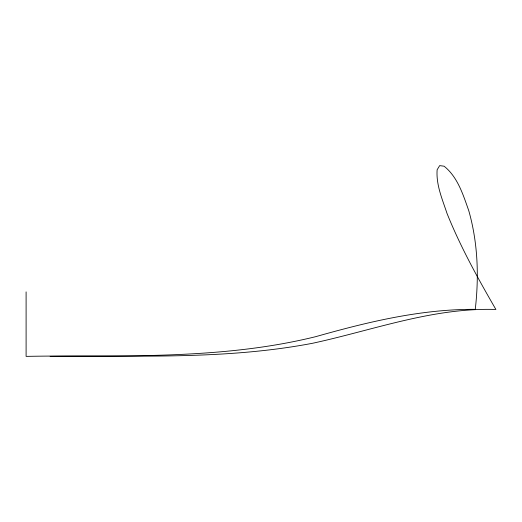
<?xml version="1.0" encoding="UTF-8"?>
<svg xmlns="http://www.w3.org/2000/svg" width="522" height="522" viewBox="0 0 522 522"><rect width="100%" height="100%" fill="white"/><g stroke="black" fill="none" stroke-linecap="round" stroke-linejoin="round"><path stroke-width="0.78" d="M50.112 356.369C138.787 355.691 228.884 358.066 315.64 336.683C367.671 321.963 420.823 309.083 475.261 309.331C479.072 276.373 477.898 242.619 468.736 210.588C463.105 194.758 457.755 177.075 444.098 166.205L439.661 165.624L437.129 169.787C436.014 184.977 442.375 199.313 447.021 213.433C460.443 246.828 477.898 278.37 495.9 309.468C432.96 307.484 373.321 330.126 312.685 343.248C218.327 361.283 121.574 354.582 26.1 356.376L26.1 291.889"/></g></svg>
